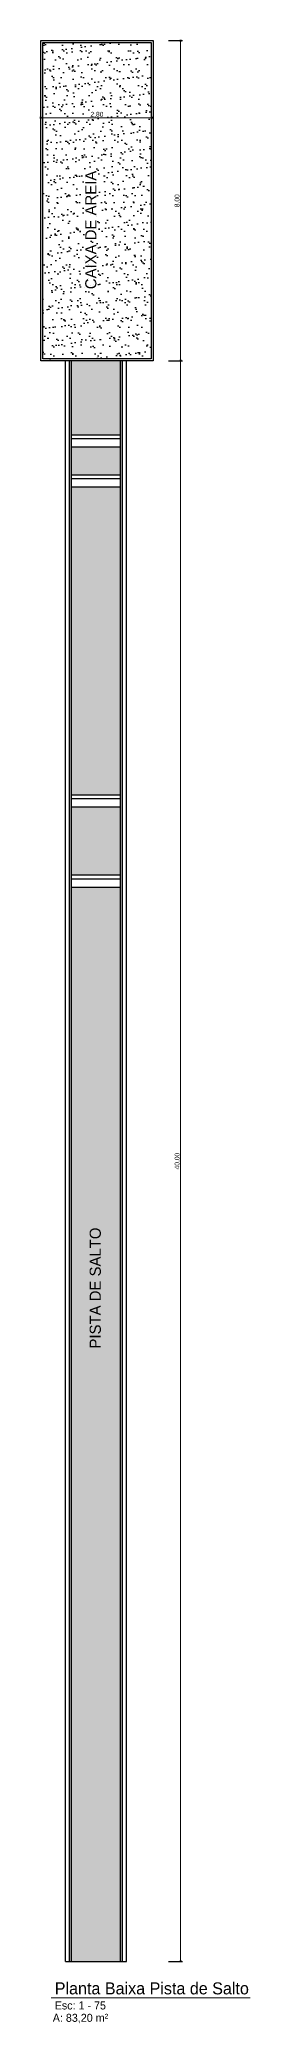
# Model space of a CAD drawing. Header units: millimetres. Extents: x 3006 to 6000, y 1661 to 3774.
# Drawn here: x 3787.6 to 3792.84, y 1802.37 to 1851.94 of the extents above; entities that cross this region are included whole.
import ezdxf

# ---------------------------------------------------------------- set-up
doc = ezdxf.new("R2010")
doc.units = ezdxf.units.MM
doc.header["$LTSCALE"] = 10
for name, color, linetype in [('.20 hachura', 185, 'Continuous'), ('ARQ-MEPJ_BAS-PJ1-GERAL-R07$0$ARQ-BAS-PJ 1.5 GERAL$0$ARQ-HTC-255', 255, 'Continuous'), ('Escrita', 34, 'Continuous')]:
    doc.layers.add(name, color=color, linetype=linetype)
doc.layers.add('.25', color=70, linetype='Continuous', lineweight=25)
doc.layers.add('COTAS', color=230, linetype='Continuous', lineweight=15)
doc.layers.add('Verde', color=7, linetype='Continuous', true_color=0x136734)
doc.styles.add('Texto Wilian', font='himalaya.ttf')
doc.dimstyles.new('Cota 1-75 Exter WMJ', dxfattribs={"dimtxt": 0.12, "dimasz": 0.05, "dimexe": 0.05, "dimexo": 0.1, "dimgap": 0.002, "dimtad": 1, "dimzin": 1, "dimtxsty": 'Texto Wilian', "dimblk": 'BOXFILLED', "dimcen": 2.5, "dimclrd": 230, "dimclre": 230, "dimclrt": 104, "dimazin": 0, "dimtfac": 1, "dimtix": 1, "dimtmove": 0, "dimatfit": 3, "dimfxl": 0.3, "dimfxlon": 1, "dimlwd": 20, "dimarcsym": 1})

# ---------------------------------------------------------------- blocks, each defined once
blk = doc.blocks.new('_BoxFilled')
at = {"color": 0, "linetype": 'ByBlock', "lineweight": -2}
blk.add_line((-0.5, 0), (-1, 0), dxfattribs=at)
at = {"color": 0, "linetype": 'ByBlock'}
blk.add_solid([(-0.5, 0.5), (0.5, 0.5), (-0.5, -0.5), (0.5, -0.5)], dxfattribs=at)
blk = doc.blocks.new('*D703')
at = {"layer": 'COTAS', "color": 230, "lineweight": -2, "ltscale": 0.005, "transparency": 16777216}
for p, q in [((3787.621, 1849.689), (3787.621, 1850.039)), ((3790.421, 1850.289), (3790.421, 1849.939))]:
    blk.add_line(p, q, dxfattribs=at)
at = {"layer": 'COTAS', "color": 230, "linetype": 'Continuous', "lineweight": 20, "ltscale": 0.005, "transparency": 16777216}
blk.add_line((3787.671, 1849.989), (3790.371, 1849.989), dxfattribs=at)
at = {"layer": 'Defpoints', "color": 0, "ltscale": 0.005, "transparency": 16777216}
for p in [(3790.421, 1851.916), (3790.421, 1849.989), (3787.621, 1849.341)]:
    blk.add_point(p, dxfattribs=at)
at = {"layer": 'COTAS', "color": 230, "lineweight": 20, "ltscale": 0.005, "transparency": 16777216, "xscale": 0.05, "yscale": 0.05, "zscale": 0.05, "rotation": 180}
blk.add_blockref('_BoxFilled', (3787.621, 1849.989), dxfattribs=at)
at = {"layer": 'COTAS', "color": 230, "lineweight": 20, "ltscale": 0.005, "transparency": 16777216, "xscale": 0.05, "yscale": 0.05, "zscale": 0.05}
blk.add_blockref('_BoxFilled', (3790.421, 1849.989), dxfattribs=at)
at = {"layer": 'COTAS', "color": 104, "ltscale": 0.005, "transparency": 16777216, "insert": (3789.021, 1850.066), "char_height": 0.12, "attachment_point": 5, "style": 'Texto Wilian'}
blk.add_mtext('2,80', dxfattribs=at)
blk = doc.blocks.new('*D704')
at = {"layer": 'COTAS', "color": 230, "lineweight": -2, "ltscale": 0.005, "transparency": 16777216}
for p, q in [((3790.807, 1851.916), (3791.157, 1851.916)), ((3790.807, 1843.916), (3791.157, 1843.916))]:
    blk.add_line(p, q, dxfattribs=at)
at = {"layer": 'COTAS', "color": 230, "linetype": 'Continuous', "lineweight": 20, "ltscale": 0.005, "transparency": 16777216}
blk.add_line((3791.107, 1851.866), (3791.107, 1843.966), dxfattribs=at)
at = {"layer": 'Defpoints', "color": 0, "ltscale": 0.005, "transparency": 16777216}
for p in [(3790.421, 1851.916), (3790.421, 1843.916), (3791.107, 1843.916)]:
    blk.add_point(p, dxfattribs=at)
at = {"layer": 'COTAS', "color": 230, "lineweight": 20, "ltscale": 0.005, "transparency": 16777216, "xscale": 0.05, "yscale": 0.05, "zscale": 0.05}
for p, rotation in [((3791.107, 1851.916), 90), ((3791.107, 1843.916), 270)]:
    blk.add_blockref('_BoxFilled', p, dxfattribs=dict(at, rotation=rotation))
at = {"layer": 'COTAS', "color": 104, "ltscale": 0.005, "transparency": 16777216, "insert": (3791.03, 1847.916), "char_height": 0.12, "attachment_point": 5, "rotation": 90, "style": 'Texto Wilian'}
blk.add_mtext('8,00', dxfattribs=at)
blk = doc.blocks.new('*D705')
at = {"layer": 'COTAS', "color": 230, "lineweight": -2, "ltscale": 0.005, "transparency": 16777216}
for p, q in [((3790.807, 1843.916), (3791.157, 1843.916)), ((3790.807, 1803.916), (3791.157, 1803.916))]:
    blk.add_line(p, q, dxfattribs=at)
at = {"layer": 'COTAS', "color": 230, "linetype": 'Continuous', "lineweight": 20, "ltscale": 0.005, "transparency": 16777216}
blk.add_line((3791.107, 1843.866), (3791.107, 1803.966), dxfattribs=at)
at = {"layer": 'Defpoints', "color": 0, "ltscale": 0.005, "transparency": 16777216}
for p in [(3790.421, 1843.916), (3789.756, 1803.916), (3791.107, 1803.916)]:
    blk.add_point(p, dxfattribs=at)
at = {"layer": 'COTAS', "color": 230, "lineweight": 20, "ltscale": 0.005, "transparency": 16777216, "xscale": 0.05, "yscale": 0.05, "zscale": 0.05}
for p, rotation in [((3791.107, 1843.916), 90), ((3791.107, 1803.916), 270)]:
    blk.add_blockref('_BoxFilled', p, dxfattribs=dict(at, rotation=rotation))
at = {"layer": 'COTAS', "color": 104, "ltscale": 0.005, "transparency": 16777216, "insert": (3791.03, 1823.916), "char_height": 0.12, "attachment_point": 5, "rotation": 90, "style": 'Texto Wilian'}
blk.add_mtext('40,00', dxfattribs=at)

msp = doc.modelspace()

# ---------------------------------------------------------------- hatches: boundary and pattern name
at = {"layer": '.20 hachura'}
h = msp.add_hatch(dxfattribs=at)
h.set_pattern_fill('AR-SAND', color=185, scale=0.007, style=0)
h.paths.add_polyline_path([(3790.371, 1851.866), (3787.671, 1851.866), (3787.671, 1843.966), (3790.371, 1843.966)])
for points in [[(3788.386, 1842.066), (3789.606, 1842.066), (3789.606, 1843.916), (3788.386, 1843.916)], [(3788.386, 1841.766), (3788.386, 1841.066), (3789.606, 1841.066), (3789.606, 1841.766)], [(3788.386, 1833.066), (3789.606, 1833.066), (3789.606, 1840.766), (3788.386, 1840.766)], [(3789.606, 1832.766), (3788.386, 1832.766), (3788.386, 1831.066), (3789.606, 1831.066)], [(3788.386, 1803.916), (3789.606, 1803.916), (3789.606, 1830.766), (3788.386, 1830.766)]]:
    msp.add_hatch(color=185, dxfattribs=at).paths.add_polyline_path(points)
at = {"layer": 'ARQ-MEPJ_BAS-PJ1-GERAL-R07$0$ARQ-BAS-PJ 1.5 GERAL$0$ARQ-HTC-255'}
for points in [[(3788.336, 1843.916), (3788.386, 1843.916), (3788.386, 1803.916), (3788.336, 1803.916)], [(3789.606, 1843.916), (3789.606, 1803.916), (3789.656, 1803.916), (3789.656, 1843.916)]]:
    msp.add_hatch(color=256, dxfattribs=at).paths.add_polyline_path(points)

# ---------------------------------------------------------------- linework, layer by layer
at = {"layer": '.25', "color": 70, "lineweight": 25}
for p, q in [((3788.236, 1803.916), (3788.236, 1843.916)), ((3788.336, 1803.916), (3788.336, 1843.916)), ((3788.386, 1803.916), (3788.386, 1843.916)), ((3789.606, 1803.916), (3789.606, 1843.916)), ((3789.656, 1803.916), (3789.656, 1843.916)), ((3789.756, 1803.916), (3789.756, 1843.916)), ((3788.386, 1842.066), (3789.606, 1842.066)), ((3788.386, 1841.066), (3789.606, 1841.066)), ((3788.386, 1833.066), (3789.606, 1833.066)), ((3788.386, 1831.066), (3789.606, 1831.066)), ((3788.386, 1830.966), (3789.606, 1830.966)), ((3788.386, 1830.766), (3789.606, 1830.766)), ((3788.236, 1803.916), (3789.756, 1803.916))]:
    msp.add_line(p, q, dxfattribs=at)
for points in [[(3787.621, 1851.916), (3790.421, 1851.916), (3790.421, 1843.916), (3787.621, 1843.916)], [(3787.671, 1851.866), (3790.371, 1851.866), (3790.371, 1843.966), (3787.671, 1843.966)]]:
    msp.add_lwpolyline(points, close=True, dxfattribs=at)
for points in [[(3789.606, 1841.966), (3788.386, 1841.966)], [(3788.386, 1841.766), (3789.606, 1841.766)], [(3789.606, 1840.966), (3788.386, 1840.966)], [(3788.386, 1840.766), (3789.606, 1840.766)], [(3789.606, 1832.966), (3788.386, 1832.966)], [(3788.386, 1832.766), (3789.606, 1832.766)]]:
    msp.add_lwpolyline(points, dxfattribs=at)
at = {"layer": 'Verde', "color": 106, "lineweight": 9}
msp.add_line((3787.882, 1803.008), (3792.843, 1803.008), dxfattribs=at)

# ---------------------------------------------------------------- texts
at = {"layer": 'Escrita', "char_height": 0.27858, "width": 16.77585, "attachment_point": 4, "rotation": 90, "style": 'Texto Wilian'}
for s, insert in [('CAIXA DE AREIA', (3788.871, 1845.705)), ('PISTA DE SALTO', (3788.981, 1819.233))]:
    msp.add_mtext(s, dxfattribs=dict(at, insert=insert))
at = {"layer": 'Escrita', "attachment_point": 1, "style": 'Texto Wilian'}
for s, insert, char_height, width in [('{\\C50;Planta Baixa Pista de Salto }', (3787.97, 1803.393), 0.3, 7.44131), ('{\\C50;Esc: 1 - 75}', (3787.968, 1802.916), 0.2, 3.14298), ('{\\C50;A: 83,20 m²}', (3787.92, 1802.607), 0.2, 3.14298)]:
    msp.add_mtext(s, dxfattribs=dict(at, insert=insert, char_height=char_height, width=width))

# ---------------------------------------------------------------- dimensions: what is measured, and where the dimension line sits
at = {"layer": 'COTAS', "ltscale": 0.005}
dim = msp.add_linear_dim(base=(3790.421, 1849.989), p1=(3787.621, 1849.341), p2=(3790.421, 1851.916), dimstyle='Cota 1-75 Exter WMJ', dxfattribs=at)
dim.commit()
dim.dimension.update_dxf_attribs({"geometry": '*D703', "text_midpoint": (3789.021, 1850.066)})
for base, p1, p2, picture, middle in [((3791.107, 1843.916), (3790.421, 1851.916), (3790.421, 1843.916), '*D704', (3791.03, 1847.916)), ((3791.107, 1803.916), (3790.421, 1843.916), (3789.756, 1803.916), '*D705', (3791.03, 1823.916))]:
    dim = msp.add_linear_dim(base=base, p1=p1, p2=p2, angle=90, dimstyle='Cota 1-75 Exter WMJ', dxfattribs=at)
    dim.commit()
    dim.dimension.update_dxf_attribs({"geometry": picture, "text_midpoint": middle})

doc.saveas('drawing.dxf')
